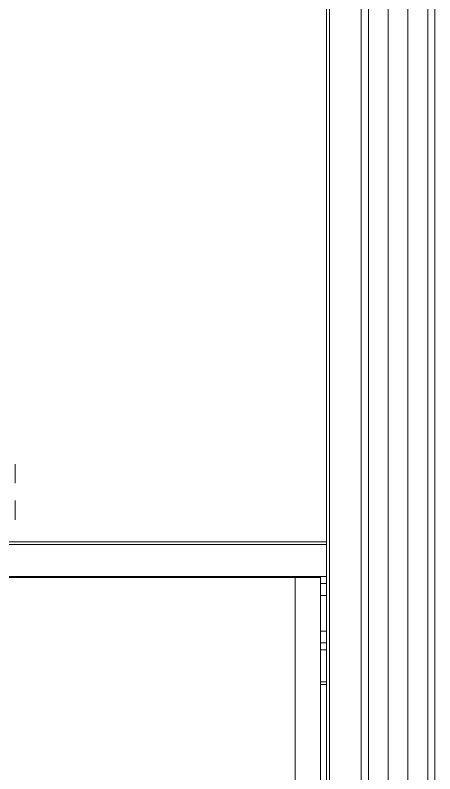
# Model space of a CAD drawing. Header units: millimetres. Extents: x -489 to 1607, y 116 to 1738.
# Drawn here: x 426.4 to 485.2, y 1512.1 to 1618.4 of the extents above; entities that cross this region are included whole.
import ezdxf

# ---------------------------------------------------------------- set-up
doc = ezdxf.new("R2010")
doc.units = ezdxf.units.MM

msp = doc.modelspace()

# ---------------------------------------------------------------- linework, layer by layer
at = {"color": 7, "linetype": 'Continuous', "lineweight": 15}
for p, q in [((470.03, 1537.12), (470.03, 1704.62)), ((470.43, 1704.62), (470.43, 894.62)), ((474.88, 894.62), (474.88, 1704.62)), ((475.88, 894.62), (475.88, 1704.62)), ((478.66, 1704.62), (478.66, 894.62)), ((481.4, 894.62), (481.4, 1704.62)), ((484.18, 894.62), (484.18, 1704.62)), ((485.18, 1704.62), (485.18, 894.62)), ((426.45, 1552.81), (426.45, 1555.5)), ((426.45, 1547.71), (426.45, 1550.4)), ((275.03, 1544.62), (470.03, 1544.62)), ((470.03, 1544.22), (275.03, 1544.22)), ((470.03, 1544.22), (470.03, 1544.62)), ((470.03, 1544.22), (470.03, 1539.77)), ((465.64, 1539.62), (250.68, 1539.62)), ((275.03, 1539.77), (470.03, 1539.77)), ((465.64, 1314.62), (465.64, 1539.62)), ((465.64, 1539.62), (469.18, 1539.62)), ((469.18, 1314.62), (469.18, 1539.62)), ((470.03, 1538.77), (470.03, 1539.77)), ((470.03, 1538.77), (469.18, 1538.77)), ((470.03, 1538.82), (470.03, 1537.12)), ((469.18, 1537.12), (470.03, 1537.12)), ((470.03, 1537.12), (470.03, 1532.12)), ((469.18, 1532.12), (470.03, 1532.12)), ((470.03, 1532.12), (470.03, 1530.43)), ((470.03, 894.62), (470.03, 1532.12)), ((470.03, 1530.47), (469.18, 1530.47)), ((470.03, 1529.47), (470.03, 1530.47)), ((470.03, 1529.47), (470.03, 1525.02)), ((470.03, 1524.62), (470.03, 1525.02)), ((470.03, 1524.62), (469.18, 1524.62))]:
    msp.add_line(p, q, dxfattribs=at)
at = {"color": 8, "linetype": 'Continuous', "lineweight": 15}
for p, q in [((470.03, 1529.47), (469.18, 1529.47)), ((469.18, 1525.02), (470.03, 1525.02))]:
    msp.add_line(p, q, dxfattribs=at)

doc.saveas('drawing.dxf')
